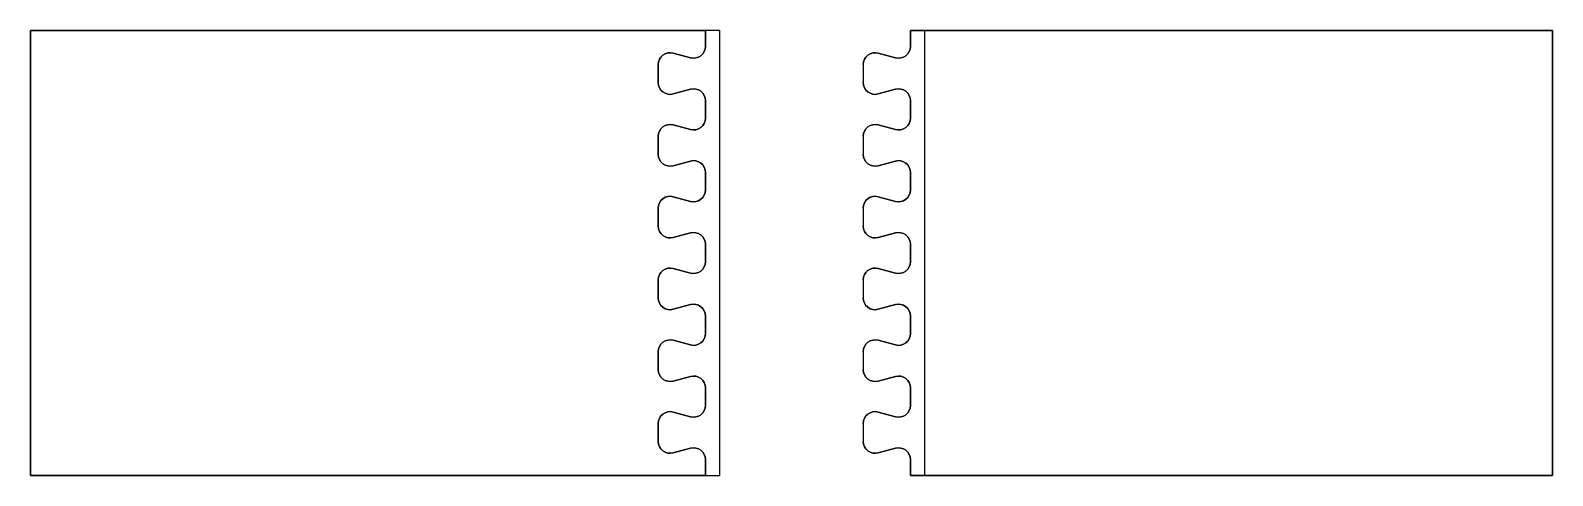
# Model space of a CAD drawing. Extents: x -30 to 500, y -165 to -10.
import ezdxf

# ---------------------------------------------------------------- set-up
doc = ezdxf.new("R2010")
doc.units = 0
doc.layers.add('1', color=7, linetype='CONTINUOUS')

# ---------------------------------------------------------------- blocks, each defined once
blk = doc.blocks.new('*M0')
at = {"layer": '1', "color": 7, "linetype": 'CONTINUOUS'}
for p, q in [((-30, -10, 10), (-30, -165, 10)), ((210, -10, 10), (-30, -10, 10)), ((-30, -165, 25), (-30, -10, 25)), ((-30, -10, 25), (-30, -10, 10)), ((-30, -10, 25), (205, -10, 25)), ((210, -10, 15), (205, -10, 15)), ((205, -15.55678, 15), (205, -10, 15)), ((205, -10, 15), (205, -10, 25)), ((205, -10, 25), (205, -15.55678, 25)), ((210, -10, 15), (210, -10, 10)), ((205, -15.55678, 15), (205, -15.55678, 25)), ((193.76116, -17.88857, 15), (199.83884, -19.51708, 15)), ((199.83884, -19.51708, 25), (193.76116, -17.88857, 25)), ((193.76116, -17.88857, 15), (193.76116, -17.88857, 25)), ((199.83884, -19.51708, 15), (199.83884, -19.51708, 25)), ((188.6, -28.15115, 15), (188.6, -21.84887, 15)), ((188.6, -21.84887, 15), (188.6, -21.84887, 25)), ((188.6, -21.84887, 25), (188.6, -28.15115, 25)), ((188.6, -28.15115, 15), (188.6, -28.15115, 25)), ((199.83884, -30.48294, 15), (193.76116, -32.11145, 15)), ((193.76116, -32.11145, 25), (199.83884, -30.48294, 25)), ((199.83884, -30.48294, 15), (199.83884, -30.48294, 25)), ((193.76116, -32.11145, 15), (193.76116, -32.11145, 25)), ((205, -40.55679, 15), (205, -34.44323, 15)), ((205, -34.44323, 15), (205, -34.44323, 25)), ((205, -34.44323, 25), (205, -40.55679, 25)), ((205, -40.55679, 15), (205, -40.55679, 25)), ((188.6, -53.15115, 15), (188.6, -46.84887, 15)), ((188.6, -46.84887, 15), (188.6, -46.84887, 25)), ((188.6, -46.84887, 25), (188.6, -53.15115, 25)), ((193.76116, -42.88857, 15), (199.83884, -44.51708, 15)), ((199.83884, -44.51708, 25), (193.76116, -42.88857, 25)), ((193.76116, -42.88857, 15), (193.76116, -42.88857, 25)), ((199.83884, -44.51708, 15), (199.83884, -44.51708, 25)), ((188.6, -53.15115, 15), (188.6, -53.15115, 25)), ((199.83884, -55.48294, 15), (193.76116, -57.11145, 15)), ((193.76116, -57.11145, 25), (199.83884, -55.48294, 25)), ((193.76116, -57.11145, 15), (193.76116, -57.11145, 25)), ((199.83884, -55.48294, 15), (199.83884, -55.48294, 25)), ((205, -65.55679, 15), (205, -59.44324, 15)), ((205, -59.44324, 15), (205, -59.44324, 25)), ((205, -59.44324, 25), (205, -65.55679, 25)), ((193.76116, -67.88857, 15), (199.83884, -69.51708, 15)), ((199.83884, -69.51708, 25), (193.76116, -67.88857, 25)), ((193.76116, -67.88857, 15), (193.76116, -67.88857, 25)), ((205, -65.55679, 15), (205, -65.55679, 25)), ((188.6, -78.15115, 15), (188.6, -71.84887, 15)), ((188.6, -71.84887, 15), (188.6, -71.84887, 25)), ((188.6, -71.84887, 25), (188.6, -78.15115, 25)), ((199.83884, -69.51708, 15), (199.83884, -69.51708, 25)), ((188.6, -78.15115, 15), (188.6, -78.15115, 25)), ((199.83884, -80.48294, 15), (193.76116, -82.11145, 15)), ((193.76116, -82.11145, 25), (199.83884, -80.48294, 25)), ((193.76116, -82.11145, 15), (193.76116, -82.11145, 25)), ((199.83884, -80.48294, 15), (199.83884, -80.48294, 25)), ((205, -90.55678, 15), (205, -84.44323, 15)), ((205, -84.44323, 15), (205, -84.44323, 25)), ((205, -84.44323, 25), (205, -90.55678, 25)), ((193.76116, -92.88857, 15), (199.83884, -94.51708, 15)), ((199.83884, -94.51708, 25), (193.76116, -92.88857, 25)), ((193.76116, -92.88857, 15), (193.76116, -92.88857, 25)), ((199.83884, -94.51708, 15), (199.83884, -94.51708, 25)), ((205, -90.55678, 15), (205, -90.55678, 25)), ((188.6, -103.15115, 15), (188.6, -96.84887, 15)), ((188.6, -96.84887, 15), (188.6, -96.84887, 25)), ((188.6, -96.84887, 25), (188.6, -103.15115, 25)), ((188.6, -103.15115, 15), (188.6, -103.15115, 25)), ((199.83884, -105.48294, 15), (193.76116, -107.11145, 15)), ((193.76116, -107.11145, 25), (199.83884, -105.48294, 25)), ((199.83884, -105.48294, 15), (199.83884, -105.48294, 25)), ((193.76116, -107.11145, 15), (193.76116, -107.11145, 25)), ((205, -115.55679, 15), (205, -109.44324, 15)), ((205, -109.44324, 15), (205, -109.44324, 25)), ((205, -109.44324, 25), (205, -115.55679, 25)), ((205, -115.55679, 15), (205, -115.55679, 25)), ((188.6, -128.15115, 15), (188.6, -121.84887, 15)), ((188.6, -121.84887, 15), (188.6, -121.84887, 25)), ((188.6, -121.84887, 25), (188.6, -128.15115, 25)), ((193.76116, -117.88857, 15), (199.83884, -119.51708, 15)), ((199.83884, -119.51708, 25), (193.76116, -117.88857, 25)), ((193.76116, -117.88857, 15), (193.76116, -117.88857, 25)), ((199.83884, -119.51708, 15), (199.83884, -119.51708, 25)), ((188.6, -128.15115, 15), (188.6, -128.15115, 25)), ((199.83884, -130.48294, 15), (193.76116, -132.11145, 15)), ((193.76116, -132.11145, 25), (199.83884, -130.48294, 25)), ((193.76116, -132.11145, 15), (193.76116, -132.11145, 25)), ((199.83884, -130.48294, 15), (199.83884, -130.48294, 25)), ((205, -140.55679, 15), (205, -134.44323, 15)), ((205, -134.44323, 15), (205, -134.44323, 25)), ((205, -134.44323, 25), (205, -140.55679, 25)), ((193.76116, -142.88857, 15), (199.83884, -144.51708, 15)), ((199.83884, -144.51708, 25), (193.76116, -142.88857, 25)), ((193.76116, -142.88857, 15), (193.76116, -142.88857, 25)), ((205, -140.55679, 15), (205, -140.55679, 25)), ((188.6, -153.15115, 15), (188.6, -146.84887, 15)), ((188.6, -146.84887, 15), (188.6, -146.84887, 25)), ((188.6, -146.84887, 25), (188.6, -153.15115, 25)), ((199.83884, -144.51708, 15), (199.83884, -144.51708, 25)), ((188.6, -153.15115, 15), (188.6, -153.15115, 25)), ((199.83884, -155.48294, 15), (193.76116, -157.11145, 15)), ((193.76116, -157.11145, 25), (199.83884, -155.48294, 25)), ((193.76116, -157.11145, 15), (193.76116, -157.11145, 25)), ((199.83884, -155.48294, 15), (199.83884, -155.48294, 25)), ((205, -165, 15), (205, -159.44323, 15)), ((205, -159.44323, 15), (205, -159.44323, 25)), ((205, -159.44323, 25), (205, -165, 25)), ((-30, -165, 10), (210, -165, 10)), ((205, -165, 25), (-30, -165, 25)), ((-30, -165, 25), (-30, -165, 10)), ((205, -165, 15), (210, -165, 15)), ((205, -165, 15), (205, -165, 25)), ((210, -165, 15), (210, -165, 10))]:
    blk.add_line(p, q, dxfattribs=at)
for centre, start, end in [((200.9, -15.556785, 15), 255.00001389, 360), ((192.7, -21.848867, 25), 75.00001389, 180), ((192.7, -28.151153, 25), 180, 285.000025), ((200.9, -34.443231, 15), 0.0000002, 105.00004465), ((200.9, -40.556786, 15), 255.00000556, 0), ((192.7, -46.848867, 25), 75.00001389, 180), ((192.7, -53.151153, 25), 180, 284.99996667), ((200.9, -59.443238, 15), 0.00000086, 104.99998697), ((192.7, -71.848867, 25), 75.00001389, 180), ((200.9, -65.556786, 15), 254.99999984, 359.99999984), ((192.7, -78.151153, 25), 180, 284.99998611), ((200.9, -84.443232, 15), 0.00000031, 105.00001142), ((192.7, -96.848867, 25), 75.00001389, 180), ((200.9, -90.556785, 15), 255.00001389, 360), ((192.7, -103.151153, 25), 180, 284.99998611), ((200.9, -109.443237, 15), 0.00000006, 104.9999695), ((200.9, -115.556787, 15), 254.99999167, 360), ((192.7, -121.848867, 25), 75.00001389, 180), ((192.7, -128.151153, 25), 180, 284.99998611), ((200.9, -134.443232, 15), 359.99999982, 105.00001927), ((192.7, -146.848867, 25), 75.00001389, 180), ((200.9, -140.556787, 15), 254.99999444, 360), ((192.7, -153.151153, 25), 180, 285.00000278), ((200.9, -159.443233, 15), 0.00000135, 105.00002357)]:
    blk.add_arc(centre, 4.1, start, end, dxfattribs=at)
at = {"layer": '1', "color": 7, "linetype": 'CONTINUOUS', "extrusion": (0, 0, -1)}
for centre, start, end in [((-200.9, -15.556785, -25), 180, 284.99998611), ((-192.7, -21.848867, -15), 360, 104.99998611), ((-192.7, -28.151153, -15), 254.999975, 360), ((-200.9, -34.443231, -25), 74.99995813, 180.00000257), ((-200.9, -40.556786, -25), 180, 284.99999444), ((-192.7, -46.848867, -15), 360, 104.99998611), ((-192.7, -53.151153, -15), 255.00003333, 360), ((-200.9, -59.443238, -25), 75.00001581, 180.00000192), ((-192.7, -71.848867, -15), 360, 104.99998611), ((-200.9, -65.556786, -25), 180.00000016, 285.00000016), ((-192.7, -78.151153, -15), 255.00001389, 360), ((-200.9, -84.443232, -25), 74.99998858, 179.99999969), ((-192.7, -96.848867, -15), 360, 104.99998611), ((-200.9, -90.556785, -25), 180, 284.99998611), ((-192.7, -103.151153, -15), 255.00001389, 360), ((-200.9, -109.443237, -25), 75.0000305, 179.99999994), ((-200.9, -115.556787, -25), 180, 285.00000833), ((-192.7, -121.848867, -15), 360, 104.99998611), ((-192.7, -128.151153, -15), 255.00001389, 360), ((-200.9, -134.443232, -25), 74.99998073, 180.00000018), ((-192.7, -146.848867, -15), 360, 104.99998611), ((-200.9, -140.556787, -25), 180, 285.00000556), ((-192.7, -153.151153, -15), 254.99999722, 360), ((-200.9, -159.443233, -25), 74.99997921, 180.00000143)]:
    blk.add_arc(centre, 4.1, start, end, dxfattribs=at)
blk = doc.blocks.new('*M1')
at = {"layer": '1', "color": 7, "linetype": 'CONTINUOUS'}
for p, q in [((210, -165, 10), (210, -10, 10)), ((210, -165, 15), (210, -10, 15))]:
    blk.add_line(p, q, dxfattribs=at)
blk = doc.blocks.new('*M2')
at = {"layer": '1', "color": 7, "linetype": 'CONTINUOUS'}
for name in ['*M0', '*M1']:
    blk.add_blockref(name, (0, 0), dxfattribs=at)
blk = doc.blocks.new('*M3')
at = {"layer": '1', "color": 7, "linetype": 'CONTINUOUS'}
for p, q in [((205, -15.55678, 15), (205, -10, 15)), ((205, -10, 25), (205, -15.55678, 25)), ((205, -10, 15), (205, -10, 25)), ((205, -15.55678, 15), (205, -15.55678, 25)), ((193.76116, -17.88857, 15), (199.83884, -19.51708, 15)), ((199.83884, -19.51708, 25), (193.76116, -17.88857, 25)), ((193.76116, -17.88857, 15), (193.76116, -17.88857, 25)), ((199.83884, -19.51708, 15), (199.83884, -19.51708, 25)), ((188.6, -21.84887, 25), (188.6, -21.84887, 15)), ((188.6, -28.15115, 25), (188.6, -28.15115, 15)), ((199.83884, -30.48294, 15), (193.76116, -32.11145, 15)), ((193.76116, -32.11145, 25), (199.83884, -30.48294, 25)), ((199.83884, -30.48294, 15), (199.83884, -30.48294, 25)), ((193.76116, -32.11145, 15), (193.76116, -32.11145, 25)), ((205, -40.55679, 15), (205, -34.44323, 15)), ((205, -34.44323, 15), (205, -34.44323, 25)), ((205, -34.44323, 25), (205, -40.55679, 25)), ((205, -40.55679, 15), (205, -40.55679, 25)), ((188.6, -46.84887, 25), (188.6, -46.84887, 15)), ((193.76116, -42.88857, 15), (199.83884, -44.51708, 15)), ((199.83884, -44.51708, 25), (193.76116, -42.88857, 25)), ((193.76116, -42.88857, 15), (193.76116, -42.88857, 25)), ((199.83884, -44.51708, 15), (199.83884, -44.51708, 25)), ((188.6, -53.15115, 25), (188.6, -53.15115, 15)), ((199.83884, -55.48294, 15), (193.76116, -57.11145, 15)), ((193.76116, -57.11145, 25), (199.83884, -55.48294, 25)), ((193.76116, -57.11145, 15), (193.76116, -57.11145, 25)), ((199.83884, -55.48294, 15), (199.83884, -55.48294, 25)), ((205, -65.55679, 15), (205, -59.44324, 15)), ((205, -59.44324, 15), (205, -59.44324, 25)), ((205, -59.44324, 25), (205, -65.55679, 25)), ((193.76116, -67.88857, 15), (199.83884, -69.51708, 15)), ((199.83884, -69.51708, 25), (193.76116, -67.88857, 25)), ((193.76116, -67.88857, 15), (193.76116, -67.88857, 25)), ((205, -65.55679, 15), (205, -65.55679, 25)), ((188.6, -71.84887, 25), (188.6, -71.84887, 15)), ((199.83884, -69.51708, 15), (199.83884, -69.51708, 25)), ((188.6, -78.15115, 25), (188.6, -78.15115, 15)), ((199.83884, -80.48294, 15), (193.76116, -82.11145, 15)), ((193.76116, -82.11145, 25), (199.83884, -80.48294, 25)), ((193.76116, -82.11145, 15), (193.76116, -82.11145, 25)), ((199.83884, -80.48294, 15), (199.83884, -80.48294, 25)), ((205, -90.55678, 15), (205, -84.44323, 15)), ((205, -84.44323, 15), (205, -84.44323, 25)), ((205, -84.44323, 25), (205, -90.55678, 25)), ((193.76116, -92.88857, 15), (199.83884, -94.51708, 15)), ((199.83884, -94.51708, 25), (193.76116, -92.88857, 25)), ((193.76116, -92.88857, 15), (193.76116, -92.88857, 25)), ((199.83884, -94.51708, 15), (199.83884, -94.51708, 25)), ((205, -90.55678, 15), (205, -90.55678, 25)), ((188.6, -96.84887, 25), (188.6, -96.84887, 15)), ((188.6, -103.15115, 25), (188.6, -103.15115, 15)), ((199.83884, -105.48294, 15), (193.76116, -107.11145, 15)), ((193.76116, -107.11145, 25), (199.83884, -105.48294, 25)), ((199.83884, -105.48294, 15), (199.83884, -105.48294, 25)), ((193.76116, -107.11145, 15), (193.76116, -107.11145, 25)), ((205, -115.55679, 15), (205, -109.44324, 15)), ((205, -109.44324, 15), (205, -109.44324, 25)), ((205, -109.44324, 25), (205, -115.55679, 25)), ((205, -115.55679, 15), (205, -115.55679, 25)), ((188.6, -121.84887, 25), (188.6, -121.84887, 15)), ((193.76116, -117.88857, 15), (199.83884, -119.51708, 15)), ((199.83884, -119.51708, 25), (193.76116, -117.88857, 25)), ((193.76116, -117.88857, 15), (193.76116, -117.88857, 25)), ((199.83884, -119.51708, 15), (199.83884, -119.51708, 25)), ((188.6, -128.15115, 25), (188.6, -128.15115, 15)), ((199.83884, -130.48294, 15), (193.76116, -132.11145, 15)), ((193.76116, -132.11145, 25), (199.83884, -130.48294, 25)), ((193.76116, -132.11145, 15), (193.76116, -132.11145, 25)), ((199.83884, -130.48294, 15), (199.83884, -130.48294, 25)), ((205, -140.55679, 15), (205, -134.44323, 15)), ((205, -134.44323, 15), (205, -134.44323, 25)), ((205, -134.44323, 25), (205, -140.55679, 25)), ((193.76116, -142.88857, 15), (199.83884, -144.51708, 15)), ((199.83884, -144.51708, 25), (193.76116, -142.88857, 25)), ((193.76116, -142.88857, 15), (193.76116, -142.88857, 25)), ((205, -140.55679, 15), (205, -140.55679, 25)), ((188.6, -146.84887, 25), (188.6, -146.84887, 15)), ((199.83884, -144.51708, 15), (199.83884, -144.51708, 25)), ((188.6, -153.15115, 25), (188.6, -153.15115, 15)), ((199.83884, -155.48294, 15), (193.76116, -157.11145, 15)), ((193.76116, -157.11145, 25), (199.83884, -155.48294, 25)), ((193.76116, -157.11145, 15), (193.76116, -157.11145, 25)), ((199.83884, -155.48294, 15), (199.83884, -155.48294, 25)), ((205, -165, 15), (205, -159.44323, 15)), ((205, -159.44323, 15), (205, -159.44323, 25)), ((205, -159.44323, 25), (205, -165, 25)), ((205, -165, 25), (205, -165, 15))]:
    blk.add_line(p, q, dxfattribs=at)
for centre, start, end in [((200.9, -15.556785, 15), 255.00001389, 360), ((192.7, -21.848867, 25), 75.00001389, 180), ((192.7, -28.151153, 25), 180, 285.000025), ((200.9, -34.443231, 15), 0.0000002, 105.00004465), ((200.9, -40.556786, 15), 255.00000556, 0), ((192.7, -46.848867, 25), 75.00001389, 180), ((192.7, -53.151153, 25), 180, 284.99996667), ((200.9, -59.443238, 15), 0.00000086, 104.99998697), ((192.7, -71.848867, 25), 75.00001389, 180), ((200.9, -65.556786, 15), 254.99999984, 359.99999984), ((192.7, -78.151153, 25), 180, 284.99998611), ((200.9, -84.443232, 15), 0.00000031, 105.00001142), ((192.7, -96.848867, 25), 75.00001389, 180), ((200.9, -90.556785, 15), 255.00001389, 360), ((192.7, -103.151153, 25), 180, 284.99998611), ((200.9, -109.443237, 15), 0.00000006, 104.9999695), ((200.9, -115.556787, 15), 254.99999167, 360), ((192.7, -121.848867, 25), 75.00001389, 180), ((192.7, -128.151153, 25), 180, 284.99998611), ((200.9, -134.443232, 15), 359.99999982, 105.00001927), ((192.7, -146.848867, 25), 75.00001389, 180), ((200.9, -140.556787, 15), 254.99999444, 360), ((192.7, -153.151153, 25), 180, 285.00000278), ((200.9, -159.443233, 15), 0.00000135, 105.00002357)]:
    blk.add_arc(centre, 4.1, start, end, dxfattribs=at)
at = {"layer": '1', "color": 7, "linetype": 'CONTINUOUS', "extrusion": (0, 0, -1)}
for centre, start, end in [((-200.9, -15.556785, -25), 180, 284.99998611), ((-192.7, -21.848867, -15), 360, 104.99998611), ((-192.7, -28.151153, -15), 254.999975, 360), ((-200.9, -34.443231, -25), 74.99995813, 180.00000257), ((-200.9, -40.556786, -25), 180, 284.99999444), ((-192.7, -46.848867, -15), 360, 104.99998611), ((-192.7, -53.151153, -15), 255.00003333, 360), ((-200.9, -59.443238, -25), 75.00001581, 180.00000192), ((-192.7, -71.848867, -15), 360, 104.99998611), ((-200.9, -65.556786, -25), 180.00000016, 285.00000016), ((-192.7, -78.151153, -15), 255.00001389, 360), ((-200.9, -84.443232, -25), 74.99998858, 179.99999969), ((-192.7, -96.848867, -15), 360, 104.99998611), ((-200.9, -90.556785, -25), 180, 284.99998611), ((-192.7, -103.151153, -15), 255.00001389, 360), ((-200.9, -109.443237, -25), 75.0000305, 179.99999994), ((-200.9, -115.556787, -25), 180, 285.00000833), ((-192.7, -121.848867, -15), 360, 104.99998611), ((-192.7, -128.151153, -15), 255.00001389, 360), ((-200.9, -134.443232, -25), 74.99998073, 180.00000018), ((-192.7, -146.848867, -15), 360, 104.99998611), ((-200.9, -140.556787, -25), 180, 285.00000556), ((-192.7, -153.151153, -15), 254.99999722, 360), ((-200.9, -159.443233, -25), 74.99997921, 180.00000143)]:
    blk.add_arc(centre, 4.1, start, end, dxfattribs=at)
blk = doc.blocks.new('*M4')
at = {"layer": '1', "color": 7, "linetype": 'CONTINUOUS'}
for p, q in [((210, -10, 15), (205, -10, 15)), ((210, -165, 10), (210, -10, 10)), ((210, -165, 15), (210, -10, 15)), ((210, -10, 10), (210, -10, 15)), ((188.6, -21.84887, 15), (188.6, -28.15115, 15)), ((188.6, -46.84887, 15), (188.6, -53.15115, 15)), ((188.6, -71.84887, 15), (188.6, -78.15115, 15)), ((188.6, -96.84887, 15), (188.6, -103.15115, 15)), ((188.6, -121.84887, 15), (188.6, -128.15115, 15)), ((188.6, -146.84887, 15), (188.6, -153.15115, 15)), ((205, -165, 15), (210, -165, 15)), ((210, -165, 15), (210, -165, 10))]:
    blk.add_line(p, q, dxfattribs=at)
blk = doc.blocks.new('*M5')
at = {"layer": '1', "color": 7, "linetype": 'CONTINUOUS'}
for name in ['*M3', '*M4']:
    blk.add_blockref(name, (0, 0), dxfattribs=at)
blk = doc.blocks.new('*M6')
at = {"layer": '1', "color": 7, "linetype": 'CONTINUOUS'}
for p, q in [((256.4, -10, 30), (480, -10, 30)), ((480, -10, 15), (261.4, -10, 15)), ((480, -165, 15), (480, -10, 15)), ((480, -10, 15), (480, -10, 30)), ((480, -10, 30), (480, -165, 30)), ((240, -21.84887, 30), (240, -28.15115, 30)), ((240, -46.84887, 30), (240, -53.15115, 30)), ((240, -71.84887, 30), (240, -78.15115, 30)), ((240, -96.84887, 30), (240, -103.15115, 30)), ((240, -121.84887, 30), (240, -128.15115, 30)), ((240, -146.84887, 30), (240, -153.15115, 30)), ((480, -165, 30), (256.4, -165, 30)), ((261.4, -165, 15), (480, -165, 15)), ((480, -165, 15), (480, -165, 30))]:
    blk.add_line(p, q, dxfattribs=at)
blk = doc.blocks.new('*M7')
at = {"layer": '1', "color": 7, "linetype": 'CONTINUOUS'}
for name, p in [('*M5', (0, 0)), ('*M6', (-51.4, 0, -5))]:
    blk.add_blockref(name, p, dxfattribs=at)

msp = doc.modelspace()

# ---------------------------------------------------------------- block references
at = {"layer": '1', "color": 7, "linetype": 'CONTINUOUS'}
for name, p in [('*M2', (0, 0)), ('*M7', (71.4, 0))]:
    msp.add_blockref(name, p, dxfattribs=at)

doc.saveas('drawing.dxf')
